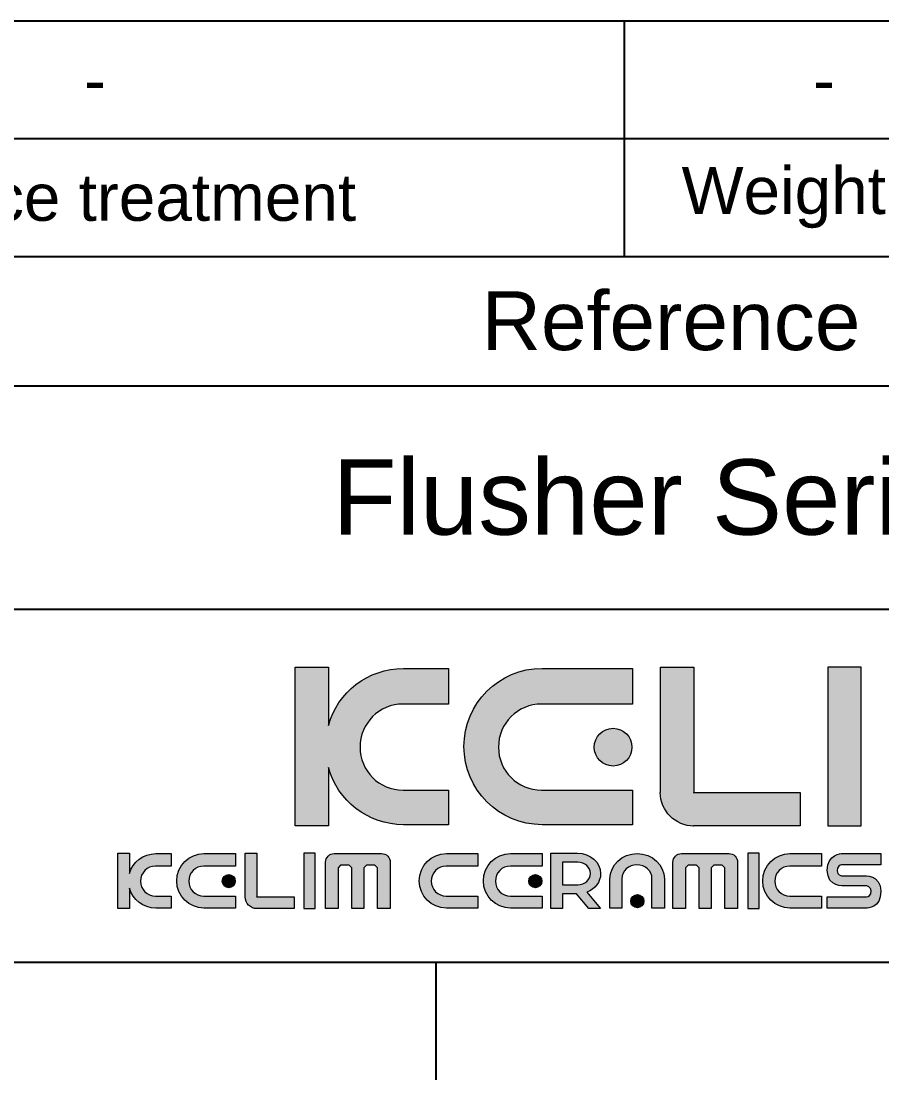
# Model space of a CAD drawing. Header units: millimetres. Extents: x 935 to 1985, y 2093 to 3578.
# Drawn here: x 1672.1 to 1855.1, y 2093.5 to 2318.5 of the extents above; entities that cross this region are included whole.
import ezdxf

# ---------------------------------------------------------------- set-up
doc = ezdxf.new("R2010")
doc.units = ezdxf.units.MM
doc.header["$LTSCALE"] = 0.1
doc.layers.add('FORM', color=7, linetype='Continuous')
doc.layers.add('TEXT', color=2, linetype='Continuous')
doc.styles.get("Standard").update_dxf_attribs({"font": 'arial_0.ttf'})

msp = doc.modelspace()

# ---------------------------------------------------------------- hatches: boundary and pattern name
at = {"layer": 'TEXT'}
h = msp.add_hatch(color=2, dxfattribs=at)
h.dxf.hatch_style = 2
edge = h.paths.add_edge_path()
edge.add_spline(control_points=[(1762.927, 2155.03), (1762.927, 2155.03), (1753.28, 2155.03), (1753.28, 2155.03), (1748.206, 2155.03), (1744.121, 2159.118), (1744.121, 2164.176), (1744.121, 2169.254), (1748.206, 2173.341), (1753.28, 2173.341), (1753.28, 2173.341), (1762.927, 2173.341), (1762.927, 2173.341), (1762.927, 2173.341), (1762.927, 2180.909), (1762.927, 2180.909), (1762.927, 2180.909), (1753.393, 2180.909), (1753.393, 2180.909), (1745.76, 2180.909), (1739.357, 2175.796), (1737.402, 2168.8), (1737.402, 2168.8), (1737.402, 2181.147), (1737.402, 2181.147), (1737.402, 2181.147), (1730.344, 2181.147), (1730.344, 2181.147), (1730.344, 2181.147), (1730.344, 2147.459), (1730.344, 2147.459), (1730.344, 2147.459), (1737.402, 2147.459), (1737.402, 2147.459), (1737.402, 2147.459), (1737.402, 2159.818), (1737.402, 2159.818), (1739.357, 2152.827), (1745.76, 2147.693), (1753.393, 2147.693), (1753.393, 2147.693), (1762.927, 2147.693), (1762.927, 2147.693), (1762.927, 2147.693), (1762.927, 2155.03), (1762.927, 2155.03)], knot_values=[0, 0, 0, 0, 1, 1, 1, 2, 2, 2, 3, 3, 3, 4, 4, 4, 5, 5, 5, 6, 6, 6, 7, 7, 7, 8, 8, 8, 9, 9, 9, 10, 10, 10, 11, 11, 11, 12, 12, 12, 13, 13, 13, 14, 14, 14, 15, 15, 15, 15], degree=3, periodic=0)
h = msp.add_hatch(color=256, dxfattribs=at)
h.dxf.hatch_style = 2
edge = h.paths.add_edge_path()
edge.add_spline(control_points=[(1782.84, 2147.693), (1782.84, 2147.693), (1802.041, 2147.693), (1802.041, 2147.693), (1802.041, 2147.693), (1802.041, 2155.03), (1802.041, 2155.03), (1802.041, 2155.03), (1782.719, 2155.03), (1782.719, 2155.03), (1777.654, 2155.03), (1773.567, 2159.118), (1773.567, 2164.176), (1773.567, 2169.254), (1777.652, 2173.341), (1782.719, 2173.341), (1782.719, 2173.341), (1802.041, 2173.341), (1802.041, 2173.341), (1802.041, 2173.341), (1802.041, 2180.909), (1802.041, 2180.909), (1802.041, 2180.909), (1782.84, 2180.909), (1782.84, 2180.909), (1773.658, 2180.909), (1766.233, 2173.497), (1766.233, 2164.305), (1766.233, 2155.135), (1773.658, 2147.693), (1782.84, 2147.693)], knot_values=[0, 0, 0, 0, 1, 1, 1, 2, 2, 2, 3, 3, 3, 4, 4, 4, 5, 5, 5, 6, 6, 6, 7, 7, 7, 8, 8, 8, 9, 9, 9, 10, 10, 10, 10], degree=3, periodic=0)
h = msp.add_hatch(color=2, dxfattribs=at)
h.dxf.hatch_style = 2
edge = h.paths.add_edge_path()
edge.add_spline(control_points=[(1815.061, 2147.436), (1815.061, 2147.436), (1837.758, 2147.436), (1837.758, 2147.436), (1837.758, 2147.436), (1837.758, 2154.505), (1837.758, 2154.505), (1837.758, 2154.505), (1815.112, 2154.505), (1815.112, 2154.505), (1815.112, 2154.505), (1815.085, 2154.429), (1815.085, 2154.429), (1815.085, 2154.429), (1815.085, 2181.147), (1815.085, 2181.147), (1815.085, 2181.147), (1808.012, 2181.147), (1808.012, 2181.147), (1808.012, 2181.147), (1808.012, 2154.505), (1808.012, 2154.505), (1808.012, 2154.505), (1807.988, 2154.531), (1807.988, 2154.531), (1807.988, 2150.605), (1811.17, 2147.406), (1815.112, 2147.406), (1815.112, 2147.406), (1815.061, 2147.436), (1815.061, 2147.436)], knot_values=[0, 0, 0, 0, 1, 1, 1, 2, 2, 2, 3, 3, 3, 4, 4, 4, 5, 5, 5, 6, 6, 6, 7, 7, 7, 8, 8, 8, 9, 9, 9, 10, 10, 10, 10], degree=3, periodic=0)
h = msp.add_hatch(color=2, dxfattribs=at)
h.dxf.hatch_style = 2
h.paths.add_polyline_path([(1850.709, 2181.147), (1843.644, 2181.147), (1843.644, 2147.459), (1850.709, 2147.459)])
h = msp.add_hatch(color=2, dxfattribs=at)
h.dxf.hatch_style = 2
edge = h.paths.add_edge_path()
edge.add_spline(control_points=[(1793.947, 2164.176), (1793.947, 2161.974), (1795.727, 2160.161), (1797.943, 2160.161), (1800.152, 2160.161), (1801.948, 2161.974), (1801.948, 2164.176), (1801.948, 2166.398), (1800.152, 2168.178), (1797.943, 2168.178), (1795.727, 2168.178), (1793.947, 2166.398), (1793.947, 2164.176)], knot_values=[0, 0, 0, 0, 1, 1, 1, 2, 2, 2, 3, 3, 3, 4, 4, 4, 4], degree=3, periodic=0)
h = msp.add_hatch(color=2, dxfattribs=at)
h.dxf.hatch_style = 2
edge = h.paths.add_edge_path()
edge.add_spline(control_points=[(1695.091, 2137.302), (1695.091, 2137.302), (1695.091, 2141.625), (1695.091, 2141.625), (1695.091, 2141.625), (1692.629, 2141.625), (1692.629, 2141.625), (1692.629, 2141.625), (1692.629, 2129.876), (1692.629, 2129.876), (1692.629, 2129.876), (1695.091, 2129.876), (1695.091, 2129.876), (1695.091, 2129.876), (1695.091, 2134.205), (1695.091, 2134.205), (1695.766, 2131.759), (1698, 2129.959), (1700.669, 2129.959), (1700.669, 2129.959), (1703.993, 2129.959), (1703.993, 2129.959), (1703.993, 2129.959), (1703.993, 2132.515), (1703.993, 2132.515), (1703.993, 2132.515), (1700.628, 2132.515), (1700.628, 2132.515), (1698.859, 2132.515), (1697.433, 2133.943), (1697.433, 2135.705), (1697.433, 2137.478), (1698.859, 2138.901), (1700.628, 2138.901), (1700.628, 2138.901), (1703.993, 2138.901), (1703.993, 2138.901), (1703.993, 2138.901), (1703.993, 2141.545), (1703.993, 2141.545), (1703.993, 2141.545), (1700.669, 2141.545), (1700.669, 2141.545), (1698, 2141.545), (1695.766, 2139.75), (1695.091, 2137.302)], knot_values=[0, 0, 0, 0, 1, 1, 1, 2, 2, 2, 3, 3, 3, 4, 4, 4, 5, 5, 5, 6, 6, 6, 7, 7, 7, 8, 8, 8, 9, 9, 9, 10, 10, 10, 11, 11, 11, 12, 12, 12, 13, 13, 13, 14, 14, 14, 15, 15, 15, 15], degree=3, periodic=0)
h = msp.add_hatch(color=2, dxfattribs=at)
h.dxf.hatch_style = 2
edge = h.paths.add_edge_path()
edge.add_spline(control_points=[(1705.145, 2135.752), (1705.145, 2132.556), (1707.735, 2129.959), (1710.937, 2129.959), (1710.937, 2129.959), (1717.635, 2129.959), (1717.635, 2129.959), (1717.635, 2129.959), (1717.635, 2132.515), (1717.635, 2132.515), (1717.635, 2132.515), (1710.896, 2132.515), (1710.896, 2132.515), (1709.13, 2132.515), (1707.702, 2133.943), (1707.702, 2135.705), (1707.702, 2137.478), (1709.128, 2138.901), (1710.896, 2138.901), (1710.896, 2138.901), (1717.635, 2138.901), (1717.635, 2138.901), (1717.635, 2138.901), (1717.635, 2141.545), (1717.635, 2141.545), (1717.635, 2141.545), (1710.937, 2141.545), (1710.937, 2141.545), (1707.735, 2141.545), (1705.145, 2138.956), (1705.145, 2135.752)], knot_values=[0, 0, 0, 0, 1, 1, 1, 2, 2, 2, 3, 3, 3, 4, 4, 4, 5, 5, 5, 6, 6, 6, 7, 7, 7, 8, 8, 8, 9, 9, 9, 10, 10, 10, 10], degree=3, periodic=0)
h = msp.add_hatch(color=2, dxfattribs=at)
h.dxf.hatch_style = 2
edge = h.paths.add_edge_path()
edge.add_spline(control_points=[(1722.183, 2132.308), (1722.183, 2132.308), (1722.183, 2141.625), (1722.183, 2141.625), (1722.183, 2141.625), (1719.717, 2141.625), (1719.717, 2141.625), (1719.717, 2141.625), (1719.717, 2132.333), (1719.717, 2132.333), (1719.717, 2132.333), (1719.707, 2132.344), (1719.707, 2132.344), (1719.707, 2130.972), (1720.817, 2129.857), (1722.193, 2129.857), (1722.193, 2129.857), (1722.175, 2129.869), (1722.175, 2129.869), (1722.175, 2129.869), (1730.091, 2129.869), (1730.091, 2129.869), (1730.091, 2129.869), (1730.091, 2132.333), (1730.091, 2132.333), (1730.091, 2132.333), (1722.193, 2132.333), (1722.193, 2132.333), (1722.193, 2132.333), (1722.183, 2132.308), (1722.183, 2132.308)], knot_values=[0, 0, 0, 0, 1, 1, 1, 2, 2, 2, 3, 3, 3, 4, 4, 4, 5, 5, 5, 6, 6, 6, 7, 7, 7, 8, 8, 8, 9, 9, 9, 10, 10, 10, 10], degree=3, periodic=0)
h = msp.add_hatch(color=2, dxfattribs=at)
h.dxf.hatch_style = 2
h.paths.add_polyline_path([(1732.144, 2129.876), (1734.609, 2129.876), (1734.609, 2141.625), (1732.144, 2141.625)])
h = msp.add_hatch(color=2, dxfattribs=at)
h.dxf.hatch_style = 2
edge = h.paths.add_edge_path()
edge.add_spline(control_points=[(1748.689, 2141.57), (1748.689, 2141.57), (1738.656, 2141.57), (1738.656, 2141.57), (1737.624, 2141.57), (1736.79, 2140.74), (1736.79, 2139.717), (1736.79, 2139.717), (1736.79, 2129.894), (1736.79, 2129.894), (1736.79, 2129.894), (1739.455, 2129.894), (1739.455, 2129.894), (1739.455, 2129.894), (1739.455, 2138.501), (1739.455, 2138.501), (1739.455, 2138.501), (1740.008, 2139.058), (1740.008, 2139.058), (1740.008, 2139.058), (1741.796, 2139.058), (1741.796, 2139.058), (1741.796, 2139.058), (1742.353, 2138.501), (1742.353, 2138.501), (1742.353, 2138.501), (1742.353, 2129.894), (1742.353, 2129.894), (1742.353, 2129.894), (1744.927, 2129.894), (1744.927, 2129.894), (1744.927, 2129.894), (1744.927, 2138.501), (1744.927, 2138.501), (1744.927, 2138.501), (1745.492, 2139.058), (1745.492, 2139.058), (1745.492, 2139.058), (1747.27, 2139.058), (1747.27, 2139.058), (1747.27, 2139.058), (1747.825, 2138.501), (1747.825, 2138.501), (1747.825, 2138.501), (1747.825, 2129.894), (1747.825, 2129.894), (1747.825, 2129.894), (1750.557, 2129.894), (1750.557, 2129.894), (1750.557, 2129.894), (1750.557, 2139.717), (1750.557, 2139.717), (1750.557, 2140.74), (1749.715, 2141.57), (1748.689, 2141.57)], knot_values=[0, 0, 0, 0, 1, 1, 1, 2, 2, 2, 3, 3, 3, 4, 4, 4, 5, 5, 5, 6, 6, 6, 7, 7, 7, 8, 8, 8, 9, 9, 9, 10, 10, 10, 11, 11, 11, 12, 12, 12, 13, 13, 13, 14, 14, 14, 15, 15, 15, 16, 16, 16, 17, 17, 17, 18, 18, 18, 18], degree=3, periodic=0)
h = msp.add_hatch(color=2, dxfattribs=at)
h.dxf.hatch_style = 2
edge = h.paths.add_edge_path()
edge.add_spline(control_points=[(1756.713, 2135.752), (1756.713, 2132.556), (1759.302, 2129.959), (1762.506, 2129.959), (1762.506, 2129.959), (1769.201, 2129.959), (1769.201, 2129.959), (1769.201, 2129.959), (1769.201, 2132.515), (1769.201, 2132.515), (1769.201, 2132.515), (1762.462, 2132.515), (1762.462, 2132.515), (1760.696, 2132.515), (1759.271, 2133.943), (1759.271, 2135.705), (1759.271, 2137.478), (1760.696, 2138.901), (1762.462, 2138.901), (1762.462, 2138.901), (1769.201, 2138.901), (1769.201, 2138.901), (1769.201, 2138.901), (1769.201, 2141.545), (1769.201, 2141.545), (1769.201, 2141.545), (1762.506, 2141.545), (1762.506, 2141.545), (1759.302, 2141.545), (1756.713, 2138.956), (1756.713, 2135.752)], knot_values=[0, 0, 0, 0, 1, 1, 1, 2, 2, 2, 3, 3, 3, 4, 4, 4, 5, 5, 5, 6, 6, 6, 7, 7, 7, 8, 8, 8, 9, 9, 9, 10, 10, 10, 10], degree=3, periodic=0)
h = msp.add_hatch(color=2, dxfattribs=at)
h.dxf.hatch_style = 2
edge = h.paths.add_edge_path()
edge.add_spline(control_points=[(1770.356, 2135.752), (1770.356, 2132.556), (1772.944, 2129.959), (1776.148, 2129.959), (1776.148, 2129.959), (1782.844, 2129.959), (1782.844, 2129.959), (1782.844, 2129.959), (1782.844, 2132.515), (1782.844, 2132.515), (1782.844, 2132.515), (1776.105, 2132.515), (1776.105, 2132.515), (1774.339, 2132.515), (1772.913, 2133.943), (1772.913, 2135.705), (1772.913, 2137.478), (1774.339, 2138.901), (1776.105, 2138.901), (1776.105, 2138.901), (1782.844, 2138.901), (1782.844, 2138.901), (1782.844, 2138.901), (1782.844, 2141.545), (1782.844, 2141.545), (1782.844, 2141.545), (1776.148, 2141.545), (1776.148, 2141.545), (1772.944, 2141.545), (1770.356, 2138.956), (1770.356, 2135.752)], knot_values=[0, 0, 0, 0, 1, 1, 1, 2, 2, 2, 3, 3, 3, 4, 4, 4, 5, 5, 5, 6, 6, 6, 7, 7, 7, 8, 8, 8, 9, 9, 9, 10, 10, 10, 10], degree=3, periodic=0)
h = msp.add_hatch(color=2, dxfattribs=at)
h.dxf.hatch_style = 2
edge = h.paths.add_edge_path()
edge.add_spline(control_points=[(1795.291, 2137.296), (1795.291, 2139.685), (1793.1, 2141.625), (1790.395, 2141.625), (1790.395, 2141.625), (1787.198, 2141.625), (1787.198, 2141.625), (1787.198, 2141.625), (1784.735, 2141.625), (1784.735, 2141.625), (1784.735, 2141.625), (1784.735, 2139.713), (1784.735, 2139.713), (1784.735, 2139.713), (1784.735, 2134.94), (1784.735, 2134.94), (1784.735, 2134.94), (1784.735, 2132.967), (1784.735, 2132.967), (1784.735, 2132.967), (1784.735, 2129.876), (1784.735, 2129.876), (1784.735, 2129.876), (1787.198, 2129.876), (1787.198, 2129.876), (1787.198, 2129.876), (1787.198, 2132.967), (1787.198, 2132.967), (1787.198, 2132.967), (1790.197, 2132.967), (1790.197, 2132.967), (1790.197, 2132.967), (1792.818, 2129.876), (1792.818, 2129.876), (1792.818, 2129.876), (1795.282, 2129.876), (1795.282, 2129.876), (1795.282, 2129.876), (1792.355, 2133.329), (1792.355, 2133.329), (1794.083, 2133.997), (1795.291, 2135.518), (1795.291, 2137.296)], knot_values=[0, 0, 0, 0, 1, 1, 1, 2, 2, 2, 3, 3, 3, 4, 4, 4, 5, 5, 5, 6, 6, 6, 7, 7, 7, 8, 8, 8, 9, 9, 9, 10, 10, 10, 11, 11, 11, 12, 12, 12, 13, 13, 13, 14, 14, 14, 14], degree=3, periodic=0)
edge = h.paths.add_edge_path()
edge.add_spline(control_points=[(1790.432, 2134.94), (1790.432, 2134.94), (1787.198, 2134.94), (1787.198, 2134.94), (1787.198, 2134.94), (1787.198, 2139.713), (1787.198, 2139.713), (1787.198, 2139.713), (1790.432, 2139.713), (1790.432, 2139.713), (1791.924, 2139.713), (1793.128, 2138.647), (1793.128, 2137.329), (1793.128, 2136.007), (1791.924, 2134.94), (1790.432, 2134.94)], knot_values=[0, 0, 0, 0, 1, 1, 1, 2, 2, 2, 3, 3, 3, 4, 4, 4, 5, 5, 5, 5], degree=3, periodic=0)
h = msp.add_hatch(color=2, dxfattribs=at)
h.dxf.hatch_style = 2
edge = h.paths.add_edge_path()
edge.add_spline(control_points=[(1803.065, 2141.545), (1799.869, 2141.545), (1797.274, 2139.142), (1797.274, 2136.171), (1797.274, 2136.171), (1797.274, 2129.959), (1797.274, 2129.959), (1797.274, 2129.959), (1799.828, 2129.959), (1799.828, 2129.959), (1799.828, 2129.959), (1799.828, 2136.211), (1799.828, 2136.211), (1799.828, 2137.846), (1801.256, 2139.171), (1803.02, 2139.171), (1804.791, 2139.171), (1806.217, 2137.849), (1806.217, 2136.211), (1806.217, 2136.211), (1806.217, 2129.959), (1806.217, 2129.959), (1806.217, 2129.959), (1808.859, 2129.959), (1808.859, 2129.959), (1808.859, 2129.959), (1808.859, 2136.171), (1808.859, 2136.171), (1808.859, 2139.142), (1806.271, 2141.545), (1803.065, 2141.545)], knot_values=[0, 0, 0, 0, 1, 1, 1, 2, 2, 2, 3, 3, 3, 4, 4, 4, 5, 5, 5, 6, 6, 6, 7, 7, 7, 8, 8, 8, 9, 9, 9, 10, 10, 10, 10], degree=3, periodic=0)
h = msp.add_hatch(color=2, dxfattribs=at)
h.dxf.hatch_style = 2
edge = h.paths.add_edge_path()
edge.add_spline(control_points=[(1822.561, 2141.57), (1822.561, 2141.57), (1812.528, 2141.57), (1812.528, 2141.57), (1811.498, 2141.57), (1810.663, 2140.74), (1810.663, 2139.717), (1810.663, 2139.717), (1810.663, 2129.894), (1810.663, 2129.894), (1810.663, 2129.894), (1813.328, 2129.894), (1813.328, 2129.894), (1813.328, 2129.894), (1813.328, 2138.501), (1813.328, 2138.501), (1813.328, 2138.501), (1813.883, 2139.058), (1813.883, 2139.058), (1813.883, 2139.058), (1815.67, 2139.058), (1815.67, 2139.058), (1815.67, 2139.058), (1816.226, 2138.501), (1816.226, 2138.501), (1816.226, 2138.501), (1816.226, 2129.894), (1816.226, 2129.894), (1816.226, 2129.894), (1818.802, 2129.894), (1818.802, 2129.894), (1818.802, 2129.894), (1818.802, 2138.501), (1818.802, 2138.501), (1818.802, 2138.501), (1819.364, 2139.058), (1819.364, 2139.058), (1819.364, 2139.058), (1821.143, 2139.058), (1821.143, 2139.058), (1821.143, 2139.058), (1821.698, 2138.501), (1821.698, 2138.501), (1821.698, 2138.501), (1821.698, 2129.894), (1821.698, 2129.894), (1821.698, 2129.894), (1824.428, 2129.894), (1824.428, 2129.894), (1824.428, 2129.894), (1824.428, 2139.717), (1824.428, 2139.717), (1824.428, 2140.74), (1823.589, 2141.57), (1822.561, 2141.57)], knot_values=[0, 0, 0, 0, 1, 1, 1, 2, 2, 2, 3, 3, 3, 4, 4, 4, 5, 5, 5, 6, 6, 6, 7, 7, 7, 8, 8, 8, 9, 9, 9, 10, 10, 10, 11, 11, 11, 12, 12, 12, 13, 13, 13, 14, 14, 14, 15, 15, 15, 16, 16, 16, 17, 17, 17, 18, 18, 18, 18], degree=3, periodic=0)
h = msp.add_hatch(color=2, dxfattribs=at)
h.dxf.hatch_style = 2
h.paths.add_polyline_path([(1826.582, 2129.876), (1829.047, 2129.876), (1829.047, 2141.625), (1826.582, 2141.625)])
h = msp.add_hatch(color=2, dxfattribs=at)
h.dxf.hatch_style = 2
edge = h.paths.add_edge_path()
edge.add_spline(control_points=[(1829.768, 2135.752), (1829.768, 2132.556), (1832.357, 2129.959), (1835.561, 2129.959), (1835.561, 2129.959), (1842.257, 2129.959), (1842.257, 2129.959), (1842.257, 2129.959), (1842.257, 2132.515), (1842.257, 2132.515), (1842.257, 2132.515), (1835.518, 2132.515), (1835.518, 2132.515), (1833.752, 2132.515), (1832.326, 2133.943), (1832.326, 2135.705), (1832.326, 2137.478), (1833.752, 2138.901), (1835.518, 2138.901), (1835.518, 2138.901), (1842.257, 2138.901), (1842.257, 2138.901), (1842.257, 2138.901), (1842.257, 2141.545), (1842.257, 2141.545), (1842.257, 2141.545), (1835.561, 2141.545), (1835.561, 2141.545), (1832.357, 2141.545), (1829.768, 2138.956), (1829.768, 2135.752)], knot_values=[0, 0, 0, 0, 1, 1, 1, 2, 2, 2, 3, 3, 3, 4, 4, 4, 5, 5, 5, 6, 6, 6, 7, 7, 7, 8, 8, 8, 9, 9, 9, 10, 10, 10, 10], degree=3, periodic=0)
h = msp.add_hatch(color=2, dxfattribs=at)
h.dxf.hatch_style = 2
edge = h.paths.add_edge_path()
edge.add_spline(control_points=[(1843.496, 2137.962), (1843.496, 2134.376), (1847.146, 2134.682), (1847.146, 2134.682), (1847.146, 2134.682), (1847.237, 2134.682), (1847.237, 2134.682), (1847.237, 2134.682), (1851.169, 2134.682), (1851.169, 2134.682), (1851.169, 2134.682), (1851.876, 2134.682), (1851.876, 2134.682), (1851.876, 2134.682), (1852.83, 2134.529), (1852.83, 2133.607), (1852.83, 2132.686), (1852.21, 2132.333), (1851.872, 2132.333), (1851.872, 2132.333), (1843.496, 2132.333), (1843.496, 2132.333), (1843.496, 2132.333), (1843.496, 2129.963), (1843.496, 2129.963), (1843.496, 2129.963), (1851.82, 2129.963), (1851.82, 2129.963), (1851.82, 2129.963), (1854.913, 2129.959), (1854.913, 2133.546), (1854.913, 2137.136), (1851.263, 2136.826), (1851.263, 2136.826), (1851.263, 2136.826), (1851.169, 2136.826), (1851.169, 2136.826), (1851.169, 2136.826), (1847.237, 2136.826), (1847.237, 2136.826), (1847.237, 2136.826), (1846.531, 2136.826), (1846.531, 2136.826), (1846.531, 2136.826), (1845.577, 2136.979), (1845.577, 2137.9), (1845.577, 2138.818), (1846.199, 2139.171), (1846.535, 2139.171), (1846.535, 2139.171), (1854.913, 2139.171), (1854.913, 2139.171), (1854.913, 2139.171), (1854.913, 2141.545), (1854.913, 2141.545), (1854.913, 2141.545), (1846.589, 2141.545), (1846.589, 2141.545), (1846.589, 2141.545), (1843.496, 2141.549), (1843.496, 2137.962)], knot_values=[0, 0, 0, 0, 1, 1, 1, 2, 2, 2, 3, 3, 3, 4, 4, 4, 5, 5, 5, 6, 6, 6, 7, 7, 7, 8, 8, 8, 9, 9, 9, 10, 10, 10, 11, 11, 11, 12, 12, 12, 13, 13, 13, 14, 14, 14, 15, 15, 15, 16, 16, 16, 17, 17, 17, 18, 18, 18, 19, 19, 19, 20, 20, 20, 20], degree=3, periodic=0)
h = msp.add_hatch(color=2, dxfattribs=at)
h.dxf.hatch_style = 2
edge = h.paths.add_edge_path()
edge.add_spline(control_points=[(1714.812, 2135.705), (1714.812, 2134.936), (1715.432, 2134.307), (1716.204, 2134.307), (1716.977, 2134.307), (1717.602, 2134.936), (1717.602, 2135.705), (1717.602, 2136.48), (1716.977, 2137.103), (1716.204, 2137.103), (1715.432, 2137.103), (1714.812, 2136.48), (1714.812, 2135.705)], knot_values=[0, 0, 0, 0, 1, 1, 1, 2, 2, 2, 3, 3, 3, 4, 4, 4, 4], degree=3, periodic=0)
h = msp.add_hatch(color=2, dxfattribs=at)
h.dxf.hatch_style = 2
edge = h.paths.add_edge_path()
edge.add_spline(control_points=[(1780.023, 2135.705), (1780.023, 2134.936), (1780.641, 2134.307), (1781.415, 2134.307), (1782.185, 2134.307), (1782.811, 2134.936), (1782.811, 2135.705), (1782.811, 2136.48), (1782.185, 2137.103), (1781.415, 2137.103), (1780.641, 2137.103), (1780.023, 2136.48), (1780.023, 2135.705)], knot_values=[0, 0, 0, 0, 1, 1, 1, 2, 2, 2, 3, 3, 3, 4, 4, 4, 4], degree=3, periodic=0)
h = msp.add_hatch(color=2, dxfattribs=at)
h.dxf.hatch_style = 2
edge = h.paths.add_edge_path()
edge.add_spline(control_points=[(1803.106, 2132.839), (1802.334, 2132.839), (1801.714, 2132.217), (1801.714, 2131.441), (1801.714, 2130.677), (1802.334, 2130.043), (1803.106, 2130.043), (1803.878, 2130.043), (1804.503, 2130.677), (1804.503, 2131.441), (1804.503, 2132.217), (1803.878, 2132.839), (1803.106, 2132.839)], knot_values=[0, 0, 0, 0, 1, 1, 1, 2, 2, 2, 3, 3, 3, 4, 4, 4, 4], degree=3, periodic=0)

# ---------------------------------------------------------------- linework, layer by layer
at = {"layer": 'FORM'}
for p, q in [((1960.28, 2318.47), (1425.28, 2318.47)), ((1800.28, 2318.47), (1800.28, 2268.47)), ((1960.28, 2293.47), (1425.28, 2293.47)), ((1425.28, 2268.47), (1960.28, 2268.47)), ((1660.28, 2240.97), (1960.28, 2240.97)), ((960.311, 2193.47), (1960.28, 2193.47)), ((960.28, 2118.47), (1960.28, 2118.47)), ((1760.28, 2118.47), (1760.28, 2093.47))]:
    msp.add_line(p, q, dxfattribs=at)
at = {"layer": 'TEXT', "lineweight": 0}
for points in [[(1850.709, 2181.147), (1843.644, 2181.147), (1843.644, 2147.459), (1850.709, 2147.459), (1850.709, 2181.147)], [(1732.144, 2129.876), (1734.609, 2129.876), (1734.609, 2141.625), (1732.144, 2141.625), (1732.144, 2129.876)], [(1826.582, 2129.876), (1829.047, 2129.876), (1829.047, 2141.625), (1826.582, 2141.625), (1826.582, 2129.876)]]:
    msp.add_lwpolyline(points, dxfattribs=at)
for points, knots in [([(1762.927, 2155.03), (1762.927, 2155.03), (1753.28, 2155.03), (1753.28, 2155.03), (1748.206, 2155.03), (1744.121, 2159.118), (1744.121, 2164.176), (1744.121, 2169.254), (1748.206, 2173.341), (1753.28, 2173.341), (1753.28, 2173.341), (1762.927, 2173.341), (1762.927, 2173.341), (1762.927, 2173.341), (1762.927, 2180.909), (1762.927, 2180.909), (1762.927, 2180.909), (1753.393, 2180.909), (1753.393, 2180.909), (1745.76, 2180.909), (1739.357, 2175.796), (1737.402, 2168.8), (1737.402, 2168.8), (1737.402, 2181.147), (1737.402, 2181.147), (1737.402, 2181.147), (1730.344, 2181.147), (1730.344, 2181.147), (1730.344, 2181.147), (1730.344, 2147.459), (1730.344, 2147.459), (1730.344, 2147.459), (1737.402, 2147.459), (1737.402, 2147.459), (1737.402, 2147.459), (1737.402, 2159.818), (1737.402, 2159.818), (1739.357, 2152.827), (1745.76, 2147.693), (1753.393, 2147.693), (1753.393, 2147.693), (1762.927, 2147.693), (1762.927, 2147.693), (1762.927, 2147.693), (1762.927, 2155.03), (1762.927, 2155.03)], [0, 0, 0, 0, 1, 1, 1, 2, 2, 2, 3, 3, 3, 4, 4, 4, 5, 5, 5, 6, 6, 6, 7, 7, 7, 8, 8, 8, 9, 9, 9, 10, 10, 10, 11, 11, 11, 12, 12, 12, 13, 13, 13, 14, 14, 14, 15, 15, 15, 15]), ([(1782.84, 2147.693), (1782.84, 2147.693), (1802.041, 2147.693), (1802.041, 2147.693), (1802.041, 2147.693), (1802.041, 2155.03), (1802.041, 2155.03), (1802.041, 2155.03), (1782.719, 2155.03), (1782.719, 2155.03), (1777.654, 2155.03), (1773.567, 2159.118), (1773.567, 2164.176), (1773.567, 2169.254), (1777.652, 2173.341), (1782.719, 2173.341), (1782.719, 2173.341), (1802.041, 2173.341), (1802.041, 2173.341), (1802.041, 2173.341), (1802.041, 2180.909), (1802.041, 2180.909), (1802.041, 2180.909), (1782.84, 2180.909), (1782.84, 2180.909), (1773.658, 2180.909), (1766.233, 2173.497), (1766.233, 2164.305), (1766.233, 2155.135), (1773.658, 2147.693), (1782.84, 2147.693)], [0, 0, 0, 0, 1, 1, 1, 2, 2, 2, 3, 3, 3, 4, 4, 4, 5, 5, 5, 6, 6, 6, 7, 7, 7, 8, 8, 8, 9, 9, 9, 10, 10, 10, 10]), ([(1815.061, 2147.436), (1815.061, 2147.436), (1837.758, 2147.436), (1837.758, 2147.436), (1837.758, 2147.436), (1837.758, 2154.505), (1837.758, 2154.505), (1837.758, 2154.505), (1815.112, 2154.505), (1815.112, 2154.505), (1815.112, 2154.505), (1815.085, 2154.429), (1815.085, 2154.429), (1815.085, 2154.429), (1815.085, 2181.147), (1815.085, 2181.147), (1815.085, 2181.147), (1808.012, 2181.147), (1808.012, 2181.147), (1808.012, 2181.147), (1808.012, 2154.505), (1808.012, 2154.505), (1808.012, 2154.505), (1807.988, 2154.531), (1807.988, 2154.531), (1807.988, 2150.605), (1811.17, 2147.406), (1815.112, 2147.406), (1815.112, 2147.406), (1815.061, 2147.436), (1815.061, 2147.436)], [0, 0, 0, 0, 1, 1, 1, 2, 2, 2, 3, 3, 3, 4, 4, 4, 5, 5, 5, 6, 6, 6, 7, 7, 7, 8, 8, 8, 9, 9, 9, 10, 10, 10, 10]), ([(1793.947, 2164.176), (1793.947, 2161.974), (1795.727, 2160.161), (1797.943, 2160.161), (1800.152, 2160.161), (1801.948, 2161.974), (1801.948, 2164.176), (1801.948, 2166.398), (1800.152, 2168.178), (1797.943, 2168.178), (1795.727, 2168.178), (1793.947, 2166.398), (1793.947, 2164.176)], [0, 0, 0, 0, 1, 1, 1, 2, 2, 2, 3, 3, 3, 4, 4, 4, 4]), ([(1695.091, 2137.302), (1695.091, 2137.302), (1695.091, 2141.625), (1695.091, 2141.625), (1695.091, 2141.625), (1692.629, 2141.625), (1692.629, 2141.625), (1692.629, 2141.625), (1692.629, 2129.876), (1692.629, 2129.876), (1692.629, 2129.876), (1695.091, 2129.876), (1695.091, 2129.876), (1695.091, 2129.876), (1695.091, 2134.205), (1695.091, 2134.205), (1695.766, 2131.759), (1698, 2129.959), (1700.669, 2129.959), (1700.669, 2129.959), (1703.993, 2129.959), (1703.993, 2129.959), (1703.993, 2129.959), (1703.993, 2132.515), (1703.993, 2132.515), (1703.993, 2132.515), (1700.628, 2132.515), (1700.628, 2132.515), (1698.859, 2132.515), (1697.433, 2133.943), (1697.433, 2135.705), (1697.433, 2137.478), (1698.859, 2138.901), (1700.628, 2138.901), (1700.628, 2138.901), (1703.993, 2138.901), (1703.993, 2138.901), (1703.993, 2138.901), (1703.993, 2141.545), (1703.993, 2141.545), (1703.993, 2141.545), (1700.669, 2141.545), (1700.669, 2141.545), (1698, 2141.545), (1695.766, 2139.75), (1695.091, 2137.302)], [0, 0, 0, 0, 1, 1, 1, 2, 2, 2, 3, 3, 3, 4, 4, 4, 5, 5, 5, 6, 6, 6, 7, 7, 7, 8, 8, 8, 9, 9, 9, 10, 10, 10, 11, 11, 11, 12, 12, 12, 13, 13, 13, 14, 14, 14, 15, 15, 15, 15]), ([(1705.145, 2135.752), (1705.145, 2132.556), (1707.735, 2129.959), (1710.937, 2129.959), (1710.937, 2129.959), (1717.635, 2129.959), (1717.635, 2129.959), (1717.635, 2129.959), (1717.635, 2132.515), (1717.635, 2132.515), (1717.635, 2132.515), (1710.896, 2132.515), (1710.896, 2132.515), (1709.13, 2132.515), (1707.702, 2133.943), (1707.702, 2135.705), (1707.702, 2137.478), (1709.128, 2138.901), (1710.896, 2138.901), (1710.896, 2138.901), (1717.635, 2138.901), (1717.635, 2138.901), (1717.635, 2138.901), (1717.635, 2141.545), (1717.635, 2141.545), (1717.635, 2141.545), (1710.937, 2141.545), (1710.937, 2141.545), (1707.735, 2141.545), (1705.145, 2138.956), (1705.145, 2135.752)], [0, 0, 0, 0, 1, 1, 1, 2, 2, 2, 3, 3, 3, 4, 4, 4, 5, 5, 5, 6, 6, 6, 7, 7, 7, 8, 8, 8, 9, 9, 9, 10, 10, 10, 10]), ([(1722.183, 2132.308), (1722.183, 2132.308), (1722.183, 2141.625), (1722.183, 2141.625), (1722.183, 2141.625), (1719.717, 2141.625), (1719.717, 2141.625), (1719.717, 2141.625), (1719.717, 2132.333), (1719.717, 2132.333), (1719.717, 2132.333), (1719.707, 2132.344), (1719.707, 2132.344), (1719.707, 2130.972), (1720.817, 2129.857), (1722.193, 2129.857), (1722.193, 2129.857), (1722.175, 2129.869), (1722.175, 2129.869), (1722.175, 2129.869), (1730.091, 2129.869), (1730.091, 2129.869), (1730.091, 2129.869), (1730.091, 2132.333), (1730.091, 2132.333), (1730.091, 2132.333), (1722.193, 2132.333), (1722.193, 2132.333), (1722.193, 2132.333), (1722.183, 2132.308), (1722.183, 2132.308)], [0, 0, 0, 0, 1, 1, 1, 2, 2, 2, 3, 3, 3, 4, 4, 4, 5, 5, 5, 6, 6, 6, 7, 7, 7, 8, 8, 8, 9, 9, 9, 10, 10, 10, 10]), ([(1748.689, 2141.57), (1748.689, 2141.57), (1738.656, 2141.57), (1738.656, 2141.57), (1737.624, 2141.57), (1736.79, 2140.74), (1736.79, 2139.717), (1736.79, 2139.717), (1736.79, 2129.894), (1736.79, 2129.894), (1736.79, 2129.894), (1739.455, 2129.894), (1739.455, 2129.894), (1739.455, 2129.894), (1739.455, 2138.501), (1739.455, 2138.501), (1739.455, 2138.501), (1740.008, 2139.058), (1740.008, 2139.058), (1740.008, 2139.058), (1741.796, 2139.058), (1741.796, 2139.058), (1741.796, 2139.058), (1742.353, 2138.501), (1742.353, 2138.501), (1742.353, 2138.501), (1742.353, 2129.894), (1742.353, 2129.894), (1742.353, 2129.894), (1744.927, 2129.894), (1744.927, 2129.894), (1744.927, 2129.894), (1744.927, 2138.501), (1744.927, 2138.501), (1744.927, 2138.501), (1745.492, 2139.058), (1745.492, 2139.058), (1745.492, 2139.058), (1747.27, 2139.058), (1747.27, 2139.058), (1747.27, 2139.058), (1747.825, 2138.501), (1747.825, 2138.501), (1747.825, 2138.501), (1747.825, 2129.894), (1747.825, 2129.894), (1747.825, 2129.894), (1750.557, 2129.894), (1750.557, 2129.894), (1750.557, 2129.894), (1750.557, 2139.717), (1750.557, 2139.717), (1750.557, 2140.74), (1749.715, 2141.57), (1748.689, 2141.57)], [0, 0, 0, 0, 1, 1, 1, 2, 2, 2, 3, 3, 3, 4, 4, 4, 5, 5, 5, 6, 6, 6, 7, 7, 7, 8, 8, 8, 9, 9, 9, 10, 10, 10, 11, 11, 11, 12, 12, 12, 13, 13, 13, 14, 14, 14, 15, 15, 15, 16, 16, 16, 17, 17, 17, 18, 18, 18, 18]), ([(1756.713, 2135.752), (1756.713, 2132.556), (1759.302, 2129.959), (1762.506, 2129.959), (1762.506, 2129.959), (1769.201, 2129.959), (1769.201, 2129.959), (1769.201, 2129.959), (1769.201, 2132.515), (1769.201, 2132.515), (1769.201, 2132.515), (1762.462, 2132.515), (1762.462, 2132.515), (1760.696, 2132.515), (1759.271, 2133.943), (1759.271, 2135.705), (1759.271, 2137.478), (1760.696, 2138.901), (1762.462, 2138.901), (1762.462, 2138.901), (1769.201, 2138.901), (1769.201, 2138.901), (1769.201, 2138.901), (1769.201, 2141.545), (1769.201, 2141.545), (1769.201, 2141.545), (1762.506, 2141.545), (1762.506, 2141.545), (1759.302, 2141.545), (1756.713, 2138.956), (1756.713, 2135.752)], [0, 0, 0, 0, 1, 1, 1, 2, 2, 2, 3, 3, 3, 4, 4, 4, 5, 5, 5, 6, 6, 6, 7, 7, 7, 8, 8, 8, 9, 9, 9, 10, 10, 10, 10]), ([(1770.356, 2135.752), (1770.356, 2132.556), (1772.944, 2129.959), (1776.148, 2129.959), (1776.148, 2129.959), (1782.844, 2129.959), (1782.844, 2129.959), (1782.844, 2129.959), (1782.844, 2132.515), (1782.844, 2132.515), (1782.844, 2132.515), (1776.105, 2132.515), (1776.105, 2132.515), (1774.339, 2132.515), (1772.913, 2133.943), (1772.913, 2135.705), (1772.913, 2137.478), (1774.339, 2138.901), (1776.105, 2138.901), (1776.105, 2138.901), (1782.844, 2138.901), (1782.844, 2138.901), (1782.844, 2138.901), (1782.844, 2141.545), (1782.844, 2141.545), (1782.844, 2141.545), (1776.148, 2141.545), (1776.148, 2141.545), (1772.944, 2141.545), (1770.356, 2138.956), (1770.356, 2135.752)], [0, 0, 0, 0, 1, 1, 1, 2, 2, 2, 3, 3, 3, 4, 4, 4, 5, 5, 5, 6, 6, 6, 7, 7, 7, 8, 8, 8, 9, 9, 9, 10, 10, 10, 10]), ([(1795.291, 2137.296), (1795.291, 2139.685), (1793.1, 2141.625), (1790.395, 2141.625), (1790.395, 2141.625), (1787.198, 2141.625), (1787.198, 2141.625), (1787.198, 2141.625), (1784.735, 2141.625), (1784.735, 2141.625), (1784.735, 2141.625), (1784.735, 2139.713), (1784.735, 2139.713), (1784.735, 2139.713), (1784.735, 2134.94), (1784.735, 2134.94), (1784.735, 2134.94), (1784.735, 2132.967), (1784.735, 2132.967), (1784.735, 2132.967), (1784.735, 2129.876), (1784.735, 2129.876), (1784.735, 2129.876), (1787.198, 2129.876), (1787.198, 2129.876), (1787.198, 2129.876), (1787.198, 2132.967), (1787.198, 2132.967), (1787.198, 2132.967), (1790.197, 2132.967), (1790.197, 2132.967), (1790.197, 2132.967), (1792.818, 2129.876), (1792.818, 2129.876), (1792.818, 2129.876), (1795.282, 2129.876), (1795.282, 2129.876), (1795.282, 2129.876), (1792.355, 2133.329), (1792.355, 2133.329), (1794.083, 2133.997), (1795.291, 2135.518), (1795.291, 2137.296)], [0, 0, 0, 0, 1, 1, 1, 2, 2, 2, 3, 3, 3, 4, 4, 4, 5, 5, 5, 6, 6, 6, 7, 7, 7, 8, 8, 8, 9, 9, 9, 10, 10, 10, 11, 11, 11, 12, 12, 12, 13, 13, 13, 14, 14, 14, 14]), ([(1803.065, 2141.545), (1799.869, 2141.545), (1797.274, 2139.142), (1797.274, 2136.171), (1797.274, 2136.171), (1797.274, 2129.959), (1797.274, 2129.959), (1797.274, 2129.959), (1799.828, 2129.959), (1799.828, 2129.959), (1799.828, 2129.959), (1799.828, 2136.211), (1799.828, 2136.211), (1799.828, 2137.846), (1801.256, 2139.171), (1803.02, 2139.171), (1804.791, 2139.171), (1806.217, 2137.849), (1806.217, 2136.211), (1806.217, 2136.211), (1806.217, 2129.959), (1806.217, 2129.959), (1806.217, 2129.959), (1808.859, 2129.959), (1808.859, 2129.959), (1808.859, 2129.959), (1808.859, 2136.171), (1808.859, 2136.171), (1808.859, 2139.142), (1806.271, 2141.545), (1803.065, 2141.545)], [0, 0, 0, 0, 1, 1, 1, 2, 2, 2, 3, 3, 3, 4, 4, 4, 5, 5, 5, 6, 6, 6, 7, 7, 7, 8, 8, 8, 9, 9, 9, 10, 10, 10, 10]), ([(1822.561, 2141.57), (1822.561, 2141.57), (1812.528, 2141.57), (1812.528, 2141.57), (1811.498, 2141.57), (1810.663, 2140.74), (1810.663, 2139.717), (1810.663, 2139.717), (1810.663, 2129.894), (1810.663, 2129.894), (1810.663, 2129.894), (1813.328, 2129.894), (1813.328, 2129.894), (1813.328, 2129.894), (1813.328, 2138.501), (1813.328, 2138.501), (1813.328, 2138.501), (1813.883, 2139.058), (1813.883, 2139.058), (1813.883, 2139.058), (1815.67, 2139.058), (1815.67, 2139.058), (1815.67, 2139.058), (1816.226, 2138.501), (1816.226, 2138.501), (1816.226, 2138.501), (1816.226, 2129.894), (1816.226, 2129.894), (1816.226, 2129.894), (1818.802, 2129.894), (1818.802, 2129.894), (1818.802, 2129.894), (1818.802, 2138.501), (1818.802, 2138.501), (1818.802, 2138.501), (1819.364, 2139.058), (1819.364, 2139.058), (1819.364, 2139.058), (1821.143, 2139.058), (1821.143, 2139.058), (1821.143, 2139.058), (1821.698, 2138.501), (1821.698, 2138.501), (1821.698, 2138.501), (1821.698, 2129.894), (1821.698, 2129.894), (1821.698, 2129.894), (1824.428, 2129.894), (1824.428, 2129.894), (1824.428, 2129.894), (1824.428, 2139.717), (1824.428, 2139.717), (1824.428, 2140.74), (1823.589, 2141.57), (1822.561, 2141.57)], [0, 0, 0, 0, 1, 1, 1, 2, 2, 2, 3, 3, 3, 4, 4, 4, 5, 5, 5, 6, 6, 6, 7, 7, 7, 8, 8, 8, 9, 9, 9, 10, 10, 10, 11, 11, 11, 12, 12, 12, 13, 13, 13, 14, 14, 14, 15, 15, 15, 16, 16, 16, 17, 17, 17, 18, 18, 18, 18]), ([(1829.768, 2135.752), (1829.768, 2132.556), (1832.357, 2129.959), (1835.561, 2129.959), (1835.561, 2129.959), (1842.257, 2129.959), (1842.257, 2129.959), (1842.257, 2129.959), (1842.257, 2132.515), (1842.257, 2132.515), (1842.257, 2132.515), (1835.518, 2132.515), (1835.518, 2132.515), (1833.752, 2132.515), (1832.326, 2133.943), (1832.326, 2135.705), (1832.326, 2137.478), (1833.752, 2138.901), (1835.518, 2138.901), (1835.518, 2138.901), (1842.257, 2138.901), (1842.257, 2138.901), (1842.257, 2138.901), (1842.257, 2141.545), (1842.257, 2141.545), (1842.257, 2141.545), (1835.561, 2141.545), (1835.561, 2141.545), (1832.357, 2141.545), (1829.768, 2138.956), (1829.768, 2135.752)], [0, 0, 0, 0, 1, 1, 1, 2, 2, 2, 3, 3, 3, 4, 4, 4, 5, 5, 5, 6, 6, 6, 7, 7, 7, 8, 8, 8, 9, 9, 9, 10, 10, 10, 10]), ([(1843.496, 2137.962), (1843.496, 2134.376), (1847.146, 2134.682), (1847.146, 2134.682), (1847.146, 2134.682), (1847.237, 2134.682), (1847.237, 2134.682), (1847.237, 2134.682), (1851.169, 2134.682), (1851.169, 2134.682), (1851.169, 2134.682), (1851.876, 2134.682), (1851.876, 2134.682), (1851.876, 2134.682), (1852.83, 2134.529), (1852.83, 2133.607), (1852.83, 2132.686), (1852.21, 2132.333), (1851.872, 2132.333), (1851.872, 2132.333), (1843.496, 2132.333), (1843.496, 2132.333), (1843.496, 2132.333), (1843.496, 2129.963), (1843.496, 2129.963), (1843.496, 2129.963), (1851.82, 2129.963), (1851.82, 2129.963), (1851.82, 2129.963), (1854.913, 2129.959), (1854.913, 2133.546), (1854.913, 2137.136), (1851.263, 2136.826), (1851.263, 2136.826), (1851.263, 2136.826), (1851.169, 2136.826), (1851.169, 2136.826), (1851.169, 2136.826), (1847.237, 2136.826), (1847.237, 2136.826), (1847.237, 2136.826), (1846.531, 2136.826), (1846.531, 2136.826), (1846.531, 2136.826), (1845.577, 2136.979), (1845.577, 2137.9), (1845.577, 2138.818), (1846.199, 2139.171), (1846.535, 2139.171), (1846.535, 2139.171), (1854.913, 2139.171), (1854.913, 2139.171), (1854.913, 2139.171), (1854.913, 2141.545), (1854.913, 2141.545), (1854.913, 2141.545), (1846.589, 2141.545), (1846.589, 2141.545), (1846.589, 2141.545), (1843.496, 2141.549), (1843.496, 2137.962)], [0, 0, 0, 0, 1, 1, 1, 2, 2, 2, 3, 3, 3, 4, 4, 4, 5, 5, 5, 6, 6, 6, 7, 7, 7, 8, 8, 8, 9, 9, 9, 10, 10, 10, 11, 11, 11, 12, 12, 12, 13, 13, 13, 14, 14, 14, 15, 15, 15, 16, 16, 16, 17, 17, 17, 18, 18, 18, 19, 19, 19, 20, 20, 20, 20]), ([(1790.432, 2134.94), (1790.432, 2134.94), (1787.198, 2134.94), (1787.198, 2134.94), (1787.198, 2134.94), (1787.198, 2139.713), (1787.198, 2139.713), (1787.198, 2139.713), (1790.432, 2139.713), (1790.432, 2139.713), (1791.924, 2139.713), (1793.128, 2138.647), (1793.128, 2137.329), (1793.128, 2136.007), (1791.924, 2134.94), (1790.432, 2134.94)], [0, 0, 0, 0, 1, 1, 1, 2, 2, 2, 3, 3, 3, 4, 4, 4, 5, 5, 5, 5]), ([(1714.812, 2135.705), (1714.812, 2134.936), (1715.432, 2134.307), (1716.204, 2134.307), (1716.977, 2134.307), (1717.602, 2134.936), (1717.602, 2135.705), (1717.602, 2136.48), (1716.977, 2137.103), (1716.204, 2137.103), (1715.432, 2137.103), (1714.812, 2136.48), (1714.812, 2135.705)], [0, 0, 0, 0, 1, 1, 1, 2, 2, 2, 3, 3, 3, 4, 4, 4, 4]), ([(1780.023, 2135.705), (1780.023, 2134.936), (1780.641, 2134.307), (1781.415, 2134.307), (1782.185, 2134.307), (1782.811, 2134.936), (1782.811, 2135.705), (1782.811, 2136.48), (1782.185, 2137.103), (1781.415, 2137.103), (1780.641, 2137.103), (1780.023, 2136.48), (1780.023, 2135.705)], [0, 0, 0, 0, 1, 1, 1, 2, 2, 2, 3, 3, 3, 4, 4, 4, 4]), ([(1803.106, 2132.839), (1802.334, 2132.839), (1801.714, 2132.217), (1801.714, 2131.441), (1801.714, 2130.677), (1802.334, 2130.043), (1803.106, 2130.043), (1803.878, 2130.043), (1804.503, 2130.677), (1804.503, 2131.441), (1804.503, 2132.217), (1803.878, 2132.839), (1803.106, 2132.839)], [0, 0, 0, 0, 1, 1, 1, 2, 2, 2, 3, 3, 3, 4, 4, 4, 4])]:
    msp.add_open_spline(points, degree=3, knots=knots, dxfattribs=at)

# ---------------------------------------------------------------- texts
at = {"layer": 'TEXT', "attachment_point": 5}
for s, width, insert, char_height in [('-', 45, (1687.78, 2305.97), 10), ('-', 17, (1842.78, 2305.97), 10), ('Surface treatment', 135, (1687.78, 2280.97), 10), ('Weight(g)', 17, (1842.78, 2280.97), 10), ('Reference', 60, (1810.28, 2254.72), 12.5), ('Flusher Series', 180, (1810.28, 2217.22), 16)]:
    msp.add_mtext_dynamic_manual_height_columns(s, width=width, gutter_width=12.5, heights=[0], dxfattribs=dict(at, insert=insert, char_height=char_height))

doc.saveas('drawing.dxf')
